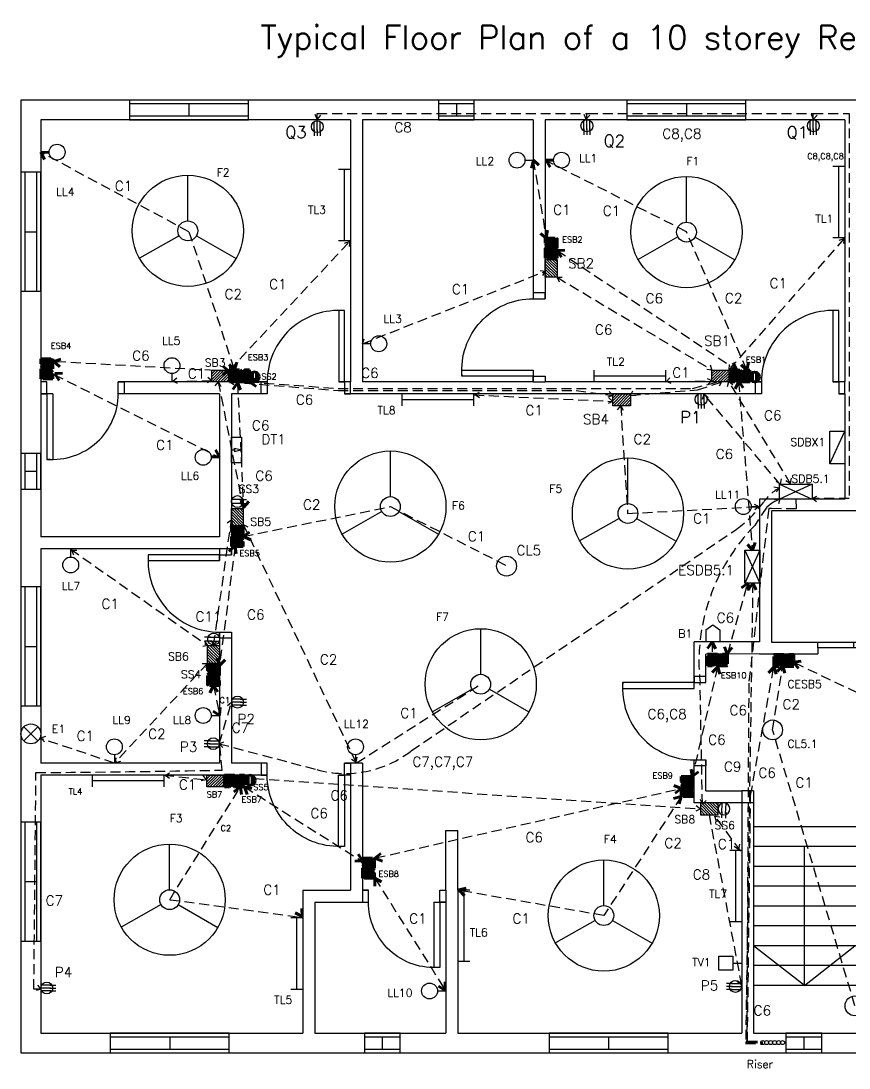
# Model space of a CAD drawing. Header units: inches. Extents: x -595 to 715, y 1 to 604.
# Drawn here: x -125 to 292, y 1 to 528 of the extents above; entities that cross this region are included whole.
import ezdxf

# ---------------------------------------------------------------- set-up
doc = ezdxf.new("R2010")
doc.units = ezdxf.units.IN
doc.header["$LTSCALE"] = 20
doc.header["$MEASUREMENT"] = 0
doc.linetypes.add('HIDDEN', pattern=[0.375, 0.25, -0.125])
doc.layers.get('0').update_dxf_attribs({"lineweight": 200})
for name, color, linetype in [('Conduit', 121, 'HIDDEN'), ('Doors', 220, 'Continuous'), ('Fitting and Fixture', 70, 'Continuous'), ('Fitting Text', 80, 'Continuous'), ('Windows', 40, 'Continuous')]:
    doc.layers.add(name, color=color, linetype=linetype)
doc.layers.add('Emergency Conduit', color=10, linetype='HIDDEN', lineweight=211)
doc.styles.get("Standard").update_dxf_attribs({"font": 'simplex.shx', "height": 12})

# ---------------------------------------------------------------- blocks, each defined once
blk = doc.blocks.new('door1')
at = {"layer": 'Doors'}
for p, q in [((-3, 42), (-6, 42)), ((-6, 42), (-6, 6)), ((-3, 6), (-3, 42)), ((-45, 0), (-45, 6)), ((-45, 6), (-42, 6)), ((-42, 6), (-42, 0)), ((-6, 6), (-3, 6)), ((0, 6), (-3, 6)), ((-3, 6), (-3, 0)), ((0, 0), (0, 6)), ((-42, 0), (-45, 0)), ((-3, 0), (0, 0))]:
    blk.add_line(p, q, dxfattribs=at)
blk.add_arc((-6, 6), 36, 85.2198, 180, dxfattribs=at)
blk = doc.blocks.new('door2')
at = {"layer": 'Doors'}
for p, q in [((-6, 6), (-6, 39)), ((-3, 39), (-6, 39)), ((-3, 6), (-3, 39)), ((-42, 0), (-42, 6)), ((-42, 6), (-39, 6)), ((-39, 6), (-39, 0)), ((-6, 6), (-3, 6)), ((0, 6), (-3, 6)), ((-3, 6), (-3, 0)), ((0, 0), (0, 6)), ((-39, 0), (-42, 0)), ((-3, 0), (0, 0))]:
    blk.add_line(p, q, dxfattribs=at)
blk.add_arc((-6, 6), 33, 84.7841, 180, dxfattribs=at)
blk = doc.blocks.new('door3')
at = {"layer": 'Doors'}
for p, q in [((-36, 0), (0, 0)), ((-36, -3), (-36, 0)), ((-18, 0), (-18, -3)), ((0, 0), (0, -3)), ((0, -3), (-36, -3))]:
    blk.add_line(p, q, dxfattribs=at)
blk = doc.blocks.new('window2')
at = {"layer": 'Windows'}
for p, q in [((18, 10), (0, 10)), ((0, 10), (0, 0)), ((18, 8), (0, 8)), ((9, 8), (9, 2)), ((18, 0), (18, 10)), ((0, 2), (18, 2)), ((0, 0), (18, 0))]:
    blk.add_line(p, q, dxfattribs=at)
blk = doc.blocks.new('window1')
at = {"layer": 'Windows'}
for p, q in [((60, 10), (0, 10)), ((0, 10), (0, 0)), ((60, 8), (0, 8)), ((30, 8), (30, 2)), ((60, 0), (60, 10)), ((0, 2), (60, 2)), ((0, 0), (60, 0))]:
    blk.add_line(p, q, dxfattribs=at)
blk = doc.blocks.new('rodlight')
at = {"layer": 'Fitting and Fixture'}
for p, q in [((0, 6), (0, 0)), ((36, 6), (36, 0)), ((0, 3), (36, 3))]:
    blk.add_line(p, q, dxfattribs=at)
blk = doc.blocks.new('bulb')
at = {"layer": 'Fitting and Fixture'}
blk.add_line((0, 4.2), (0, 0), dxfattribs=at)
blk.add_circle((0, 8.2), 4, dxfattribs=at)
blk = doc.blocks.new('sb')
at = {"layer": 'Fitting and Fixture'}
h = blk.add_hatch(dxfattribs=at)
h.set_pattern_fill('ANSI31', color=256, scale=8)
h.set_pattern_definition([(45, (190.8121, -360.392), (-0.7071068, 0.7071068), [])])
h.paths.add_polyline_path([(0, 6), (0, 0), (9.02, 0), (9.02, 6)])
blk.add_lwpolyline([(0, 6), (9.02, 6), (9.02, 0), (0, 0)], close=True, dxfattribs=at)
blk = doc.blocks.new('2 pin socket')
at = {"layer": 'Fitting and Fixture'}
for p, q in [((2, 4.5), (-2.83, 4.5)), ((2.5, 2.5), (-2.83, 2.5)), ((1.57, 4.5), (4.57, 4.5)), ((1.57, 2.5), (4.57, 2.5)), ((2, 4.5), (2, 4.5))]:
    blk.add_line(p, q, dxfattribs=at)
blk.add_circle((0, 3.5), 3, dxfattribs=at)
blk = doc.blocks.new('tv outlet')
at = {"layer": 'Fitting and Fixture'}
for p, q in [((4.5, 0), (0, 0)), ((4.5, 3.5), (11.5, 3.5)), ((4.5, -3.5), (4.5, 3.5)), ((11.5, 3.5), (11.5, -3.5)), ((11.5, -3.5), (4.5, -3.5))]:
    blk.add_line(p, q, dxfattribs=at)
blk = doc.blocks.new('3 pin socket')
at = {"layer": 'Fitting and Fixture'}
for p, q in [((2, 3.5), (-3, 3.5)), ((2, 5), (-2.6, 5)), ((2, 2), (-2.6, 2)), ((1.57, 5), (4.57, 5)), ((1.57, 3.5), (4.57, 3.5)), ((1.57, 2), (4.57, 2))]:
    blk.add_line(p, q, dxfattribs=at)
blk.add_circle((0, 3.5), 3, dxfattribs=at)
blk = doc.blocks.new('sub div board for tv')
at = {"layer": 'Fitting and Fixture'}
blk.add_line((0, 7.5), (16.5, 0), dxfattribs=at)
blk.add_lwpolyline([(0, 7.5), (16.5, 7.5), (16.5, 0), (0, 0)], close=True, dxfattribs=at)
blk = doc.blocks.new('data connection outlet')
at = {"layer": 'Fitting and Fixture'}
for p, q in [((-172, 297), (-171, 300.5)), ((-171, 297), (-172, 297)), ((-172, 297), (-170, 297)), ((-171, 300.5), (-170, 297)), ((-171, 295.5), (-171, 297))]:
    blk.add_line(p, q, dxfattribs=at)
blk.add_lwpolyline([(-177.5, 300.5), (-164.5, 300.5), (-164.5, 295.5), (-177.5, 295.5)], close=True, dxfattribs=at)
blk = doc.blocks.new('lintel fan')
at = {"layer": 'Fitting and Fixture'}
for p, q in [((3.54, -3.54), (-3.54, 3.54)), ((-3.54, -3.54), (3.54, 3.54))]:
    blk.add_line(p, q, dxfattribs=at)
blk.add_circle((0, 0), 5, dxfattribs=at)
blk = doc.blocks.new('sub distribution board')
at = {"layer": 'Fitting and Fixture'}
for p, q in [((0, 7.5), (16.5, 0)), ((16.5, 7.5), (0, 0))]:
    blk.add_line(p, q, dxfattribs=at)
blk.add_lwpolyline([(0, 7.5), (16.5, 7.5), (16.5, 0), (0, 0)], close=True, dxfattribs=at)
blk = doc.blocks.new('wall mounted bell')
at = {"layer": 'Fitting and Fixture'}
for p, q in [((0, 6), (3.5, 8.5)), ((0, 6), (0, 0)), ((3.5, 8.5), (7, 6)), ((7, 6), (7, 0)), ((7, 0), (0, 0))]:
    blk.add_line(p, q, dxfattribs=at)
blk = doc.blocks.new('arrow')
at = {"layer": 'Conduit'}
for p, q in [((-2.01, -1.75), (0, 0)), ((0, 0), (0.78, -2.41))]:
    blk.add_line(p, q, dxfattribs=at)
blk = doc.blocks.new('red_arrow')
at = {"layer": 'Emergency Conduit'}
for p, q in [((-3.26, -2.45), (0, 0)), ((0, 0), (0.47, -3.8)), ((-3.26, -2.45), (0, 0)), ((0, 0), (0.47, -3.8))]:
    blk.add_line(p, q, dxfattribs=at)
blk = doc.blocks.new('ESB')
at = {"layer": 'Emergency Conduit'}
h = blk.add_hatch(dxfattribs=at)
h.set_pattern_fill('ANSI31', color=256, scale=8)
h.set_pattern_definition([(45, (172.1445, -360.6431), (-0.7071068, 0.7071068), [])])
h.paths.add_polyline_path([(0, 6), (0, 0), (10, 0), (10, 6)])
at = {"layer": 'Emergency Conduit', "linetype": 'ByBlock'}
blk.add_lwpolyline([(0, 6), (10, 6), (10, 0), (0, 0)], close=True, dxfattribs=at)
blk = doc.blocks.new('Fan')
at = {"layer": 'Fitting and Fixture'}
for p, q in [((0, 5), (0, 28)), ((-4.35, -2.47), (-24.35, -13.82)), ((4.34, -2.49), (24.28, -13.94))]:
    blk.add_line(p, q, dxfattribs=at)
for radius in [28, 5]:
    blk.add_circle((0, 0), radius, dxfattribs=at)

msp = doc.modelspace()

# ---------------------------------------------------------------- linework, layer by layer
at = {"lineweight": -2}
for p, q in [((714.94, 488.28), (-125.06, 488.28)), ((-125.06, 488.28), (-125.06, 8.28)), ((-115.06, 478.28), (-115.06, 346.28)), ((40.94, 478.28), (-115.06, 478.28)), ((40.94, 478.28), (40.94, 346.28)), ((46.94, 478.28), (46.94, 346.28)), ((132.98, 478.28), (46.94, 478.28)), ((132.98, 478.28), (132.98, 388.21)), ((138.98, 478.28), (138.98, 388.21)), ((289.9, 478.28), (138.98, 478.28)), ((289.9, 478.28), (289.9, 346.28)), ((132.98, 352.21), (132.98, 346.28)), ((138.98, 349.21), (138.98, 346.28)), ((-112.06, 346.28), (-115.06, 346.28)), ((-1.04, 346.28), (-76.06, 346.28)), ((40.94, 346.28), (34.96, 346.28)), ((132.98, 346.28), (46.94, 346.28)), ((247.86, 346.28), (138.98, 346.28)), ((289.9, 346.28), (283.86, 346.28)), ((-115.06, 340.28), (-115.06, 268.28)), ((-109.06, 340.28), (-115.06, 340.28)), ((-25.06, 340.28), (-76.06, 340.28)), ((-25.06, 340.28), (-25.06, 268.28)), ((-19.06, 340.28), (-19.06, 259.26)), ((-1.04, 340.28), (-19.06, 340.28)), ((247.86, 340.28), (37.96, 340.28)), ((289.9, 340.28), (286.86, 340.28)), ((289.9, 340.28), (289.9, 287.28)), ((246.94, 287.28), (246.94, 215.29)), ((289.9, 287.28), (246.94, 287.28)), ((252.94, 281.28), (252.94, 215.28)), ((336.94, 281.28), (252.94, 281.28)), ((-25.06, 268.28), (-115.06, 268.28)), ((-25.06, 262.28), (-115.06, 262.28)), ((-115.06, 262.28), (-115.06, 154.28)), ((-25.06, 262.28), (-25.06, 256.26)), ((-25.06, 220.26), (-25.06, 160.28)), ((-19.06, 220.26), (-19.06, 154.28)), ((246.94, 215.29), (213.94, 215.35)), ((213.94, 191.86), (213.94, 215.35)), ((219.94, 215.34), (219.94, 215.35)), ((252.94, 215.28), (336.94, 215.28)), ((276.29, 212.28), (276.29, 209.28)), ((246.94, 209.28), (219.94, 209.18)), ((219.94, 194.86), (219.94, 209.18)), ((246.94, 209.28), (276.29, 209.28)), ((-25.06, 160.28), (-25.06, 154.28)), ((-25.06, 154.28), (-115.06, 154.28)), ((-1.06, 154.28), (-19.06, 154.28)), ((40.94, 154.28), (37.94, 154.28)), ((46.94, 154.28), (38.09, 154.28)), ((46.94, 154.28), (46.94, 90.28)), ((213.94, 140.28), (213.94, 155.86)), ((219.94, 140.28), (219.94, 155.86)), ((-25.06, 148.28), (-115.06, 148.28)), ((-115.06, 148.28), (-115.06, 18.28)), ((-1.06, 148.28), (-25.06, 148.28)), ((40.94, 148.28), (34.94, 148.28)), ((40.94, 148.28), (40.94, 90.28)), ((213.94, 134.28), (213.94, 140.28)), ((219.94, 140.28), (237.94, 140.28)), ((237.94, 140.28), (237.94, 18.28)), ((243.94, 140.28), (237.94, 140.28)), ((243.94, 140.28), (243.94, 18.28)), ((237.94, 134.28), (213.94, 134.28)), ((243.94, 134.28), (237.94, 134.28)), ((345.94, 122.26), (243.94, 122.26)), ((88.94, 90.28), (88.94, 120.28)), ((88.94, 120.28), (94.94, 120.28)), ((94.94, 90.28), (94.94, 120.28)), ((345.94, 112.26), (243.94, 112.26)), ((269.49, 42.26), (269.49, 112.26)), ((345.94, 102.26), (243.94, 102.26)), ((16.94, 90.28), (16.94, 18.28)), ((16.94, 90.28), (40.94, 90.28)), ((46.94, 90.28), (49.94, 90.28)), ((85.94, 90.28), (88.94, 90.28)), ((94.94, 90.28), (94.94, 18.28)), ((345.94, 92.26), (243.94, 92.26)), ((22.94, 84.28), (22.94, 18.28)), ((22.94, 84.28), (49.94, 84.28)), ((82.94, 84.28), (88.94, 84.28)), ((88.94, 84.28), (88.94, 18.28)), ((345.94, 82.26), (243.94, 82.26)), ((345.94, 72.26), (243.94, 72.26)), ((345.94, 62.26), (243.94, 62.26)), ((269.49, 42.26), (243.94, 62.26)), ((269.49, 42.26), (294.94, 62.26)), ((345.94, 52.26), (243.94, 52.26)), ((345.94, 42.26), (243.94, 42.26)), ((-115.06, 18.28), (16.94, 18.28)), ((22.94, 18.28), (88.94, 18.28)), ((94.94, 18.28), (237.94, 18.28)), ((243.94, 18.28), (345.94, 18.28)), ((-125.06, 8.28), (714.94, 8.28))]:
    msp.add_line(p, q, dxfattribs=at)
at = {"layer": 'Conduit', "lineweight": -2}
for p, q in [((24.2, 477.85), (24.2, 481.5)), ((24.2, 481.5), (160.5, 481.5)), ((160, 478.28), (160, 481.5)), ((160.5, 481.5), (274, 481.5)), ((274, 481.5), (292, 481.5)), ((274, 478.28), (274, 481.5)), ((292, 481.5), (292, 287.5)), ((-19.98, 352.28), (40.94, 417.5)), ((289.5, 418.5), (231.6, 352.45)), ((46.94, 365.5), (139, 402)), ((144.98, 398.98), (222.94, 352.28)), ((-49, 346.5), (-29, 347)), ((-13, 282.5), (-25.5, 346.28)), ((-19.98, 346.28), (34.81, 341.98)), ((199.5, 346.28), (222.94, 347)), ((215.73, 342.34), (227.93, 346.28)), ((262.5, 295), (231.5, 346.5)), ((34.81, 341.98), (154.63, 341.98)), ((103.17, 339.72), (172.98, 336.5)), ((154.54, 341.98), (172.98, 339.4)), ((182, 339.5), (215.73, 342.34)), ((257.5, 294.5), (219, 340.1)), ((177, 334.28), (180.5, 280)), ((254.5, 286), (257.15, 287.35)), ((265.25, 287.28), (265.41, 282.38)), ((292, 287.5), (273.5, 287.5)), ((180.5, 280), (246.94, 283.5)), ((251.55, 282.47), (241.5, 194.55)), ((252.73, 282.46), (251.55, 282.47)), ((265.41, 282.38), (252.73, 282.46)), ((-28, 213.78), (-19.06, 276.78)), ((-13.06, 274.47), (43.61, 154.68)), ((71.5, 160.5), (235.47, 272.2)), ((-100, 262), (-31.06, 213.52)), ((-31.06, 204.5), (-78, 154.28)), ((44, 154.5), (106.5, 194)), ((218.2, 133.57), (216.94, 194.86)), ((241.5, 194.55), (240.41, 13.55)), ((-25.18, 164.06), (-19, 185)), ((-78, 154.28), (-114.5, 166.5)), ((-25.18, 164.06), (24, 151)), ((-23.71, 150.72), (-24.98, 163.5)), ((-118.54, 40.5), (-117.5, 149.5)), ((-53, 148.28), (-31.83, 145.82)), ((-22.5, 147.5), (217.13, 131.28)), ((238.01, 42.35), (221.64, 128.28)), ((237.5, 110), (224.49, 127.51)), ((-115, 40.42), (-118.54, 40.5))]:
    msp.add_line(p, q, dxfattribs=at)
at = {"layer": 'Conduit'}
for p, q in [((253, 285), (250.55, 283.22)), ((254.5, 286), (253, 285)), ((250.55, 283.22), (244.5, 274)), ((240.41, 13.55), (248.5, 13.5))]:
    msp.add_line(p, q, dxfattribs=at)
at = {"layer": 'Conduit', "lineweight": -2}
for centre, radius, start, end in [((269.74, 270.99), 25.44, 119.7642, 144.9143), ((199.38, 321.84), 61.37, 306.0192, 323.826), ((314.86, 205.13), 98.46, 135.612, 185.9888), ((38.33, 202.84), 53.79, 254.5479, 308.0719), ((-190.41, 9332.31), 9183.1, 270.4549, 271.040146)]:
    msp.add_arc(centre, radius, start, end, dxfattribs=at)
at = {"layer": 'Emergency Conduit', "lineweight": -2}
for p, q in [((-40.47, 421.93), (-115.06, 462)), ((132.98, 458), (139.5, 418.67)), ((210.06, 421.93), (138.98, 458)), ((-40.47, 421.93), (-17.5, 352.29)), ((240.5, 352.28), (210.06, 421.93)), ((144.98, 412.5), (235.5, 352.28)), ((-20, 351.6), (-108.5, 356.5)), ((-108.5, 350), (-25.06, 308.28)), ((-16.01, 345.83), (-13, 283.5)), ((-10, 346.29), (34.69, 342.97)), ((34.69, 342.97), (213.16, 342.97)), ((213.16, 342.97), (226.82, 346.55)), ((236.39, 346.28), (243.3, 261.5)), ((-13.06, 268.41), (61, 283.5)), ((61, 283.5), (120, 253.5)), ((-17.15, 263.41), (-25.12, 203.38)), ((230.89, 209.55), (241.05, 244.99)), ((243.51, 244.99), (239.92, 13.36)), ((223, 215.33), (222.98, 209)), ((225.78, 202.5), (213, 147.5)), ((242.41, 137.97), (254.17, 202.96)), ((253.5, 171), (258.5, 203)), ((264.45, 204.89), (335.5, 171)), ((-28.12, 193.38), (-25.06, 178.28)), ((295, 32), (253.5, 171)), ((-50.14, 85.5), (-14.5, 142.28)), ((-12.5, 142.28), (46.5, 105)), ((53.5, 106.5), (207.5, 141.5)), ((207.5, 137.5), (168.5, 77.5)), ((240.84, 13.87), (242.41, 137.97)), ((53.17, 96.36), (88.94, 39.5)), ((168.5, 77.5), (94.94, 90.28)), ((-50.14, 85.5), (16.94, 76.5))]:
    msp.add_line(p, q, dxfattribs=at)
at = {"layer": 'Emergency Conduit'}
for p, q in [((-8.5, 346.5), (-8.5, 353.36)), ((-6.5, 346.5), (-6.5, 353.36)), ((243.46, 346.49), (243.46, 353.34)), ((245.46, 346.49), (245.46, 353.34)), ((-10.6, 147.94), (-10.6, 141.08)), ((-8.6, 147.94), (-8.6, 141.08)), ((239.92, 13.36), (248.47, 13.08)), ((240.84, 13.87), (248.5, 13.68))]:
    msp.add_line(p, q, dxfattribs=at)
at = {"layer": 'Emergency Conduit', "linetype": 'Continuous', "lineweight": -2}
for p, q in [((239.55, 261.5), (247.05, 245)), ((247.05, 261.5), (239.55, 245))]:
    msp.add_line(p, q, dxfattribs=at)
msp.add_lwpolyline([(239.55, 261.5), (247.05, 261.5), (247.05, 245), (239.55, 245)], close=True, dxfattribs=at)
at = {"layer": 'Emergency Conduit', "linetype": 'ByBlock'}
for centre in [(-7.5, 348.79), (244.46, 348.78), (-9.6, 145.65)]:
    msp.add_circle(centre, 2.5, dxfattribs=at)
at = {"layer": 'Fitting and Fixture', "lineweight": -2}
for centre, radius in [((119.5, 253.5), 5), ((253.5, 171), 5), ((295, 32), 5), ((248.5, 13.5), 1), ((250.51, 13.5), 1), ((252.5, 13.52), 1), ((254.51, 13.5), 1), ((256.51, 13.5), 1), ((258.51, 13.5), 1)]:
    msp.add_circle(centre, radius, dxfattribs=at)

# ---------------------------------------------------------------- block references
at = {"layer": 'Conduit', "lineweight": -2}
for p, rotation in [((24.11, 478.68), 187.1010469836922), ((159.61, 478.68), 187.1010469836922), ((274.11, 478.68), 187.1010469836922), ((40.5, 417), 336.8014094863518), ((289.5, 418.5), 336.8014094863518), ((139, 402), 310.2363583092738), ((144.98, 398.98), 73.92642583525361), ((47, 365.5), 143.8067926944353), ((-19.98, 352.28), 154.4450932316021), ((222.94, 352.28), 246.8014094863518), ((231.6, 352.45), 159.4039716888516), ((-48.54, 346.69), 111.8014094863518), ((-29, 347), 278.130102354156), ((200, 346.5), 116.565051177078), ((222.94, 347), 296.565051177078), ((-25.5, 346.28), 8.596592772552912), ((-19.98, 346.28), 104.3491026772617), ((227.77, 346.28), 312.9697461487059), ((231.5, 346.5), 33.1316434386338), ((103.64, 339.81), 104.3491026772617), ((172.98, 336.5), 277.1010469836922), ((172.98, 339.4), 270.8617258192107), ((182, 339.5), 135.7608552377823), ((219, 340.1), 33.1316434386338), ((177, 334.28), 11.98264736329281), ((257.38, 294.85), 220.4149869250184), ((262.4, 295.18), 220.4149869250184), ((256.78, 292.92), 306.4308581201623), ((-13.39, 283.18), 187.1010469836922), ((246.55, 283.48), 290.5364069583073), ((257.15, 287.35), 324.9594853005206), ((273.5, 287.5), 100.77136545493), ((-19.06, 276.78), 352.9817617380227), ((-13.06, 274.47), 45.75780192402782), ((-99.5, 261.5), 73.07248693585295), ((-28, 213.78), 187.1010469836922), ((-31.06, 213.52), 264.2894068625003), ((-31.06, 204.5), 321.0276075942579), ((-19, 185), 357.966843298309), ((-115, 167), 90), ((-25.18, 164.06), 92.26026538286604), ((-77.5, 154.5), 152.040383205288), ((43.61, 154.68), 219.9244980136101), ((-52.38, 148.04), 102.3145065640542), ((-31.83, 145.82), 264.2894068625003), ((-22.5, 147.5), 101.4238766466382), ((217.13, 131.28), 280.7388971009054), ((218.2, 133.57), 184.7636416907261), ((224.49, 127.51), 65.55604521958345), ((236.36, 110.85), 219.92449801361), ((-115, 40.42), 269.0097055978971), ((237.64, 42.9), 219.92449801361)]:
    msp.add_blockref('arrow', p, dxfattribs=dict(at, rotation=rotation))
at = {"layer": 'Doors', "lineweight": -2, "xscale": -1}
for name, p, rotation in [('door1', (138.98, 346.21), 90), ('door1', (40.94, 154.28), 180), ('door2', (88.94, 90.28), 180)]:
    msp.add_blockref(name, p, dxfattribs=dict(at, rotation=rotation))
at = {"layer": 'Doors', "lineweight": -2}
for name, p in [('door1', (40.96, 340.28)), ('door1', (289.86, 340.28)), ('door3', (312.29, 215.28))]:
    msp.add_blockref(name, p, dxfattribs=at)
for name, p, rotation in [('door2', (-115.06, 346.28), 180), ('door1', (-19.06, 262.26), 90), ('door1', (219.94, 197.86), 90)]:
    msp.add_blockref(name, p, dxfattribs=dict(at, rotation=rotation))
at = {"layer": 'Emergency Conduit', "lineweight": -2}
for name, p, rotation in [('red_arrow', (-115.06, 462), 79.99202019855866), ('red_arrow', (133, 458), 40.0302592718897), ('red_arrow', (139.5, 458), 81.57303097851933), ('red_arrow', (139.5, 418.67), 223.6028189727036), ('ESB', (138.98, 418.67), 270), ('red_arrow', (144.98, 412.5), 85.15599962491933), ('ESB', (-115.06, 357.88), 270), ('red_arrow', (-108.5, 356.5), 102.5142507958381), ('red_arrow', (-20, 351.6), 284.9314171781375), ('red_arrow', (-17.5, 352.29), 216.869897645844), ('red_arrow', (235.5, 352.28), 259.5085229876684), ('red_arrow', (240.5, 352.28), 219.8055710922652), ('red_arrow', (-108, 350.5), 84.85723544211577), ('ESB', (-10, 352.29), 180), ('ESB', (241.96, 352.28), 180), ('red_arrow', (-16.01, 345.83), 17.74467162505693), ('red_arrow', (-10, 346.29), 107.7446716250569), ('red_arrow', (236.5, 346.5), 26.56505117707799), ('red_arrow', (-25, 308.5), 263.1572265873691), ('red_arrow', (-13, 283), 190.7842978675626), ('ESB', (-19.06, 273.41), 270), ('red_arrow', (-13.06, 268.41), 118.4417496456922), ('red_arrow', (243.3, 261.5), 212.855721950433), ('red_arrow', (243.51, 244.99), 18.43494882292201), ('red_arrow', (223, 215.33), 18.91113254645887), ('red_arrow', (230.67, 209.26), 194.344750838526), ('red_arrow', (-25.12, 203.38), 188.6731740478798), ('ESB', (230.76, 209.22), 180), ('ESB', (264.17, 208.96), 180), ('ESB', (-31.12, 203.38), 270), ('red_arrow', (225.89, 202.78), 8.432210468135045), ('red_arrow', (254.29, 202.71), 8.432210468135045), ('red_arrow', (258.69, 203.29), 8.432210468135045), ('red_arrow', (264.08, 205.14), 91.14946078698634), ('red_arrow', (-28.12, 193.38), 27.75854060106003), ('red_arrow', (-25.06, 178.28), 228.0940580589171), ('ESB', (-12.5, 148.28), 180), ('red_arrow', (213, 147.5), 180), ('red_arrow', (-12.5, 142.28), 71.56505117707799), ('red_arrow', (207.5, 141.5), 300.9637565320735), ('ESB', (207.5, 147.5), 270), ('red_arrow', (207.5, 137.5), 338.1985905136482), ('red_arrow', (47, 105), 265.7636052009412), ('ESB', (46.94, 106.36), 270), ('red_arrow', (53.24, 106.43), 120.7841465263265), ('red_arrow', (53.17, 96.36), 53.9927137829108), ('red_arrow', (95.5, 90.5), 95.71059313749966), ('red_arrow', (16.5, 77), 235.1246716553978), ('red_arrow', (88.5, 40), 232.8152935467668)]:
    msp.add_blockref(name, p, dxfattribs=dict(at, rotation=rotation))
for name, p in [('sub distribution board', (257, 287.28)), ('red_arrow', (-17.15, 263.41)), ('red_arrow', (241.05, 244.99)), ('red_arrow', (-14.5, 142.28))]:
    msp.add_blockref(name, p, dxfattribs=at)
at = {"layer": 'Fitting and Fixture', "lineweight": -2}
for name, p, rotation in [('3 pin socket', (20.7, 474.85), 270), ('3 pin socket', (156.5, 475.28), 270), ('3 pin socket', (270.5, 475.28), 270), ('bulb', (-115.06, 462), 270), ('bulb', (132.98, 458), 90), ('bulb', (138.98, 458), 270), ('rodlight', (289.9, 419), 90), ('rodlight', (40.94, 417.5), 90), ('sb', (138.98, 408), 270), ('bulb', (46.94, 365.5), 270), ('rodlight', (103, 340.28), 180), ('sb', (182, 340.28), 180), ('3 pin socket', (214, 337.5), 270), ('data connection outlet', (-314.56, 141), 270), ('sub div board for tv', (289.9, 305), 90), ('bulb', (-25.06, 308.28), 90), ('bulb', (246.94, 283.5), 90), ('sb', (-19.06, 282.5), 270), ('bulb', (-100, 262.28), 180), ('2 pin socket', (-28, 220.23), 180), ('sb', (-25.06, 204.5), 90), ('bulb', (-25.06, 178.28), 90), ('3 pin socket', (-28.18, 167.56), 180), ('rodlight', (-53, 148.28), 180), ('sb', (-22.5, 148.28), 180), ('rodlight', (237.94, 74.5), 90), ('rodlight', (94.94, 90.28), 270), ('rodlight', (16.94, 40.5), 90), ('tv outlet', (237.94, 53.5), 180), ('bulb', (88.94, 39.5), 90), ('3 pin socket', (234.78, 45.27), 180)]:
    msp.add_blockref(name, p, dxfattribs=dict(at, rotation=rotation))
at = {"layer": 'Fitting and Fixture'}
for p in [(-41.02, 422.39), (210.13, 421.75), (61, 283.5), (180.64, 280.01), (106.5, 194), (-50.16, 85.48), (168.5, 77.5)]:
    msp.add_blockref('Fan', p, dxfattribs=at)
at = {"layer": 'Fitting and Fixture', "lineweight": -2}
for name, p in [('bulb', (-49, 346.28)), ('sb', (-29, 346.28)), ('rodlight', (163.5, 346.28)), ('sb', (222.94, 346.28)), ('2 pin socket', (-16.06, 282.5)), ('wall mounted bell', (219.94, 215.36)), ('3 pin socket', (-16, 181.5)), ('lintel fan', (-120.06, 169)), ('bulb', (-78, 154.28)), ('bulb', (43.44, 154.28)), ('3 pin socket', (-112.06, 37.5))]:
    msp.add_blockref(name, p, dxfattribs=at)
at = {"layer": 'Fitting and Fixture', "lineweight": -2, "xscale": -1}
for name, p, rotation in [('sb', (217.12, 134.28), 180.0806743179953), ('2 pin socket', (232.5, 131), 86.63353933657021)]:
    msp.add_blockref(name, p, dxfattribs=dict(at, rotation=rotation))
at = {"layer": 'Windows', "lineweight": -2}
for name, p in [('window1', (-70.47, 478.28)), ('window2', (85.25, 478.28)), ('window1', (180.06, 478.28)), ('window1', (-80.14, 8.28)), ('window2', (47.94, 8.28)), ('window1', (140.89, 8.28)), ('window2', (260.22, 8.28))]:
    msp.add_blockref(name, p, dxfattribs=at)
at = {"layer": 'Windows', "lineweight": -2, "rotation": 90}
for name, p in [('window1', (-115.06, 391.93)), ('window2', (-115.06, 292.26)), ('window1', (-115.06, 183.09)), ('window1', (-115.06, 64.61))]:
    msp.add_blockref(name, p, dxfattribs=at)

# ---------------------------------------------------------------- texts
at = {"lineweight": -2, "insert": (-4.37, 525.82), "char_height": 12, "attachment_point": 1}
msp.add_mtext_dynamic_manual_height_columns('Typical Floor Plan of a 10 storey Residential Building (5th Floor)', width=648.6662, gutter_width=60, heights=[0], dxfattribs=at)
at = {"layer": 'Conduit', "lineweight": -2, "attachment_point": 1}
for s, heights, insert, char_height in [('C8', [0], (63, 477), 5), ('C8,C8', [0], (197.96, 473.79), 5), ('C8,C8,C8', [0], (270.96, 461.43), 3), ('C1', [0], (0, 398), 5), ('C1', [0], (252, 398.5), 5), ('C1', [0], (92, 395.5), 5), ('C6', [0], (164.03, 375.16), 5), ('C1', [0], (203, 353.5), 5), ('C1', [0], (-41, 353), 5), ('C6', [0], (13.38, 339.85), 5), ('C1', [0], (129, 334.5), 5), ('C6', [0], (249.19, 331.91), 5), ('C2', [0], (183.5, 320), 5), ('C6', [0], (-7, 301.5), 5), ('C1', [0], (213.5, 280), 5), ('C1', [0], (-84.5, 237), 5), ('C11', [0], (-37.15, 230.62), 5), ('C2', [0], (25.5, 209), 5), ('C1', [0], (66, 182), 5), ('C6,C8', [5.95], (190.5, 181.5), 5), ('C7', [0], (-18.92, 174.61), 5), ('C1', [0], (-97, 170.5), 5), ('C2', [0], (-61, 171.5), 5), ('C7,C7,C7', [5], (72.1, 157.48), 5), ('C9', [0], (229, 155), 5), ('C1', [0], (-45.5, 146), 5), ('C6', [0], (30.81, 140.5), 5), ('C1', [0], (225.9, 116.01), 5), ('C8', [0], (213.29, 100.68), 5), ('C7', [0], (-112.61, 87.56), 5)]:
    msp.add_mtext_dynamic_manual_height_columns(s, width=12, gutter_width=60, heights=heights, dxfattribs=dict(at, insert=insert, char_height=char_height))
at = {"layer": 'Emergency Conduit', "lineweight": -2, "attachment_point": 1}
for s, width, heights, insert, char_height in [('C1', 10.7336, [0], (-77.77, 447.5), 5), ('C1', 10.7336, [0], (143, 435.5), 5), ('C1', 10.7336, [0], (168, 435), 5), ('C2', 10.7336, [0], (-22.5, 393), 5), ('C6', 10.7336, [0], (189.54, 390.87), 5), ('C2', 10.7336, [0], (229.5, 391), 5), ('C6', 10.7336, [0], (-69, 362), 5), ('C6', 10.7336, [0], (46.3, 353.3), 5), ('C6', 10.7336, [0], (-8.72, 326.87), 5), ('C1', 10.7336, [0], (-57, 317), 5), ('C6', 10.7336, [0], (224.84, 312.49), 5), ('C2', 10.7336, [0], (17, 287), 5), ('C1', 10.7336, [0], (100, 271), 5), ('ESDB5.1', 39.0609, [0], (206, 254), 5), ('C6', 10.7336, [0], (-11.19, 231.58), 5), ('C6', 10.7336, [0], (225.34, 230.01), 5), ('CESB5', 17.5, [0], (260.95, 196.09), 4), ('C1', 10.7336, [0], (-25.06, 187.5), 3), ('C2', 10.7336, [0], (258.49, 186.4), 5), ('C6', 10.7336, [0], (231.8, 183.41), 5), ('C6', 10.7336, [0], (221.05, 168.55), 5), ('C6', 10.7336, [0], (246.35, 151.9), 5), ('C1', 10.7336, [0], (265, 147), 5), ('C6', 10.7336, [0], (20.72, 131.53), 5), ('C2', 10.7336, [0], (-24.5, 123), 3), ('C6', 10.7336, [0], (129.02, 119.43), 5), ('C2', 10.7336, [5], (199, 116.5), 5), ('C1', 10.7336, [0], (-3, 93), 5), ('C1', 10.7336, [0], (70.5, 78.5), 5), ('C1', 10.7336, [0], (122.5, 78.5), 5), ('C6', 10.7336, [0], (243.94, 32.19), 5)]:
    msp.add_mtext_dynamic_manual_height_columns(s, width=width, gutter_width=60, heights=heights, dxfattribs=dict(at, insert=insert, char_height=char_height))
at = {"layer": 'Emergency Conduit', "char_height": 3, "attachment_point": 1}
for s, insert in [('ESB2', (147.5, 419.5)), ('ESB4', (-110, 366)), ('ESB3', (-10.73, 360.16)), ('ESB1', (240, 359)), ('ESB5', (-15.03, 261.46)), ('ESB10', (227.5, 200)), ('ESB6', (-43.5, 192)), ('ESB9', (193, 149.5)), ('ESB7', (-14, 137.5)), ('ESB8', (55, 100))]:
    msp.add_mtext_dynamic_manual_height_columns(s, width=23, gutter_width=60, heights=[0], dxfattribs=dict(at, insert=insert))
at = {"layer": 'Emergency Conduit', "color": 1, "lineweight": -2, "char_height": 3, "attachment_point": 1}
for s, insert in [('SS2', (-4, 350.5)), ('SS1', (234.5, 350.5)), ('SS5', (-8.05, 143.69))]:
    msp.add_mtext_dynamic_manual_height_columns(s, width=24.5, gutter_width=60, heights=[0], dxfattribs=dict(at, insert=insert))
at = {"layer": 'Fitting and Fixture', "lineweight": -2, "insert": (54.5, 334), "char_height": 4, "attachment_point": 1}
msp.add_mtext_dynamic_manual_height_columns('TL8', width=8.4391, gutter_width=60, heights=[0], dxfattribs=at)
at = {"layer": 'Fitting Text', "lineweight": -2}
for s, width, heights, insert, char_height, attachment_point in [('Q3', 8.2386, [0], (8, 475.07), 6, 1), ('Q1', 8.2386, [0], (260.5, 475), 6, 1), ('Q2', 8.2386, [0], (168.36, 470.71), 6, 1), ('LL2', 12.3592, [0], (104, 459.5), 4, 1), ('LL1', 12.3592, [0], (156, 461), 4, 1), ('F1', 17.5, [0], (210.06, 459.5), 4, 1), ('F2', 17.5, [0], (-26.5, 453.82), 4, 1), ('LL4', 12.3592, [0], (-107.34, 444), 4, 1), ('TL3', 8.4391, [0], (19.5, 435), 4, 1), ('TL1', 8.4391, [0], (275, 430.5), 4, 1), ('SB2', 24.5, [0], (150.5, 408.5), 5, 1), ('LL3', 12.3592, [0], (57.5, 380), 4, 1), ('SB1', 24.5, [0], (219, 369.5), 5, 1), ('LL5', 12.3592, [0], (-54, 369), 4, 1), ('SB3', 24.5, [0], (-32.5, 358), 4, 1), ('TL2', 8.4391, [0], (170, 358.5), 4, 1), ('SB4', 24.5, [0], (158, 330), 5, 1), ('P1', 8.2386, [0], (207, 331.5), 6, 1), ('DT1', 24.5, [0], (-3.97, 319.88), 5, 1), ('SDBX1', 12.3592, [0], (262.5, 318), 4, 1), ('LL6', 12.3592, [0], (-44.5, 301), 4, 1), ('SDB5.1', 12.3592, [0], (263, 299.5), 4, 1), ('SS3', 24.5, [0], (-15.42, 294.38), 4, 1), ('F5', 17.5, [0], (141, 294.5), 4, 1), ('LL11', 12.3592, [0], (224.5, 291.5), 4, 1), ('F6', 17.5, [0], (92, 286), 4, 1), ('SB5', 24.5, [0], (-9.55, 277.85), 4, 1), ('CL5', 19.5, [5], (124.5, 264), 5, 1), ('LL7', 12.3592, [0], (-104.5, 245.5), 4, 1), ('F7', 17.5, [0], (84, 230), 4, 1), ('B1', 12.3592, [0], (206, 221.53), 4, 1), ('SB6', 24.5, [0], (-51, 210), 4, 1), ('SS4', 24.5, [0], (-44.5, 201), 4, 1), ('LL9', 12.3592, [0], (-79, 178), 4, 1), ('LL8', 12.3592, [0], (-48.5, 178), 4, 1), ('P2', 12.3592, [0], (-16, 179), 5, 1), ('LL12', 12.3592, [0], (37.5, 176), 4, 1), ('E1', 17.5, [0], (-109.5, 173.5), 4, 1), ('P3', 8.2386, [0], (-45, 165), 5, 1), ('CL5.1', 17.5, [0], (261, 166), 4, 1), ('TL4', 8.4391, [0], (-101, 141.5), 3, 1), ('SB7', 24.5, [0], (-31.5, 140), 3, 1), ('F3', 17.5, [0], (-50.14, 128.5), 4, 1), ('SB8', 24.5, [0], (214.5, 128), 4, 3), ('SS6', 24.5, [0], (234.5, 125), 4, 3), ('F4', 17.5, [0], (168.5, 118), 4, 1), ('TL7', 8.4391, [0], (221.5, 90.5), 4, 1), ('TL6', 8.4391, [0], (100.94, 71), 4, 1), ('TV1', 17.5, [0], (213, 56), 4, 1), ('P4', 8.2386, [3.29], (-108, 51.5), 5, 1), ('P5', 17.5, [0], (217.34, 44.77), 5, 1), ('TL5', 8.4391, [0], (2.5, 37), 4, 1), ('LL10', 12.3592, [0], (59.47, 40.58), 4, 1), ('Riser', 10.5, [0], (240.53, 4.68), 4, 1)]:
    msp.add_mtext_dynamic_manual_height_columns(s, width=width, gutter_width=60, heights=heights, dxfattribs=dict(at, insert=insert, char_height=char_height, attachment_point=attachment_point))

doc.saveas('drawing.dxf')
